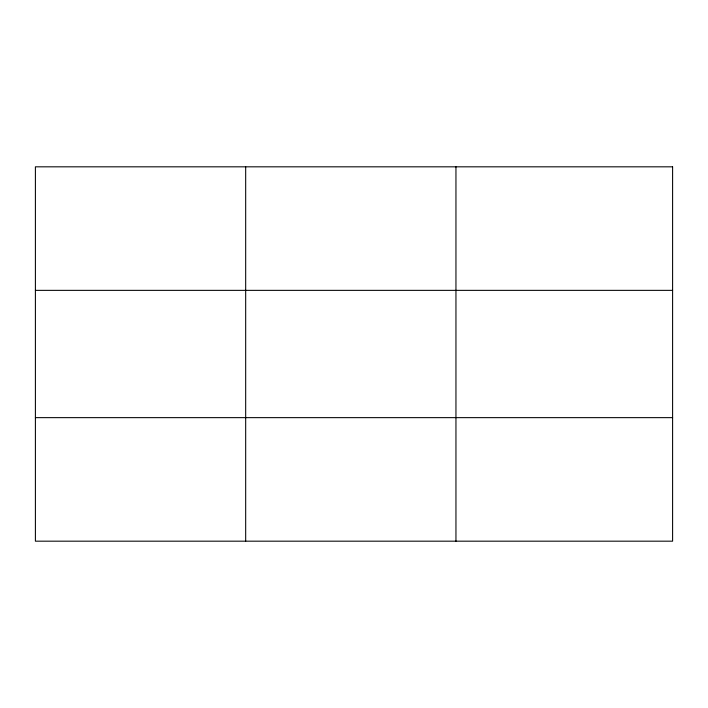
<?xml version="1.0" encoding="UTF-8"?>
<svg xmlns="http://www.w3.org/2000/svg" width="708" height="708" viewBox="0 0 708 708"><rect width="100%" height="100%" fill="white"/><g stroke="black" fill="none" stroke-linecap="round" stroke-linejoin="round"><path stroke-width="1.06" d="M245.676 166.822L245.676 541.178M455.952 166.822L455.952 541.178M35.4 290.36L672.6 290.36M35.4 417.64L672.6 417.64M672.6 166.822L672.6 541.178L35.4 541.178L35.4 166.822L672.6 166.822"/></g></svg>
